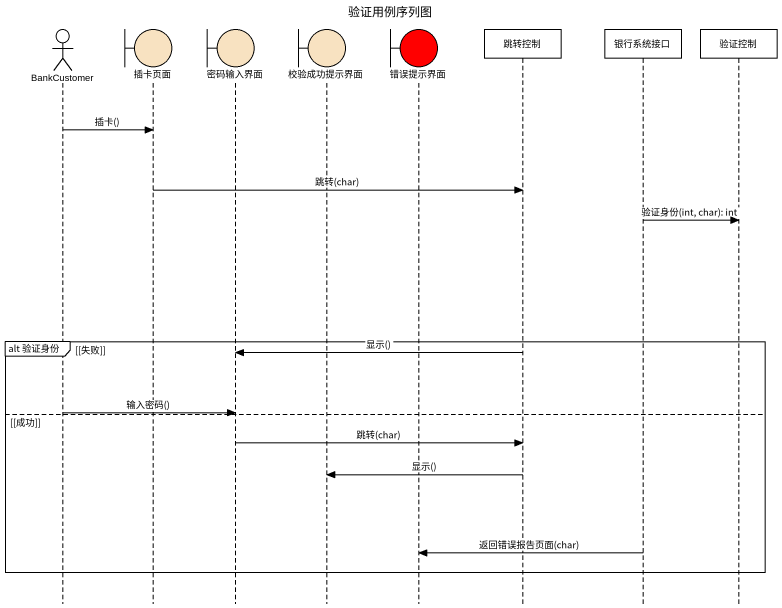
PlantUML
@startuml
title 验证用例序列图
hide footbox
actor BankCustomer
boundary 插卡页面 #F8E2C1
boundary 密码输入界面 #F8E2C1
boundary 校验成功提示界面 #F8E2C1
boundary 错误提示界面 #FF0000
participant 跳转控制
participant 银行系统接口
participant 验证控制

BankCustomer -> 插卡页面 : 插卡()
插卡页面 -> 跳转控制 : 跳转(char)
银行系统接口 -> 验证控制 : 验证身份(int, char): int
group alt 验证身份 [[失败]]
  跳转控制 -> 密码输入界面 : 显示()
  BankCustomer -> 密码输入界面 : 输入密码()
else [成功]
  密码输入界面 -> 跳转控制 : 跳转(char)
  跳转控制 -> 校验成功提示界面 : 显示()
  银行系统接口 -> 错误提示界面 : 返回错误报告页面(char)
end
@enduml
